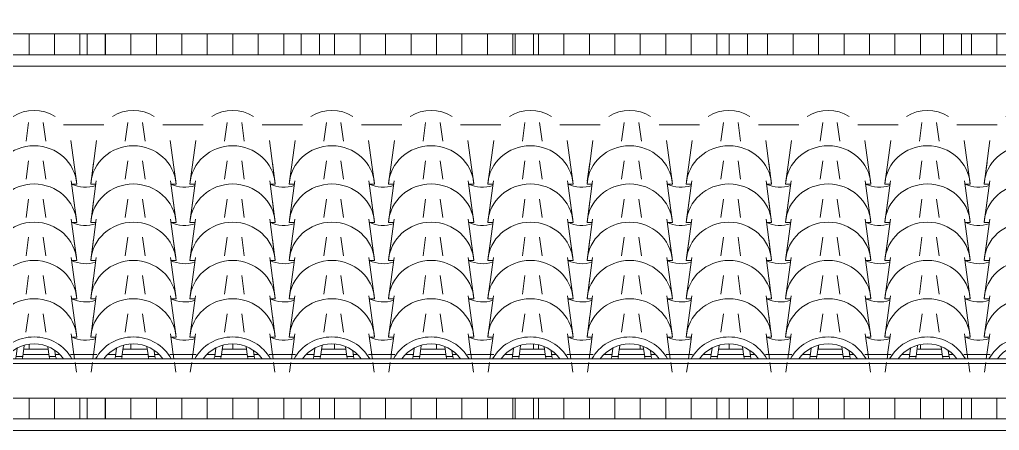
# Model space of a CAD drawing. Header units: millimetres. Extents: x -23833 to 62003, y -3000 to 6760.
# Drawn here: x 28336 to 31029, y 2575 to 3703 of the extents above; entities that cross this region are included whole.
import ezdxf

# ---------------------------------------------------------------- set-up
doc = ezdxf.new("R2010")
doc.units = ezdxf.units.MM
for name, color, linetype, lineweight in [('A-GLAZ-CURT', 52, 'Continuous', 9), ('A-GLAZ-CWMG', 51, 'Continuous', 9), ('A-ROOF', 132, 'Continuous', 9), ('A-ROOF-OTLN', 132, 'Continuous', 9), ('A-ROOF-PATT', 132, 'Continuous', 9)]:
    doc.layers.add(name, color=color, linetype=linetype, lineweight=lineweight)

# ---------------------------------------------------------------- blocks, each defined once
blk = doc.blocks.new('Rectangular Mullion - Ripa-3577161-FACHADA FRONTAL')
at = {"layer": 'A-GLAZ-CWMG'}
for p, q in [((-6597.6, 2797.3), (-6664.5, 2797.3)), ((-6324.7, 2797.3), (-6391.7, 2797.3)), ((-6051.9, 2797.3), (-6118.9, 2797.3)), ((-5779.1, 2797.3), (-5846.1, 2797.3)), ((-5506.3, 2797.3), (-5573.3, 2797.3)), ((-5233.5, 2797.3), (-5300.4, 2797.3)), ((-4960.6, 2797.3), (-5027.6, 2797.3)), ((-4687.8, 2797.3), (-4754.8, 2797.3)), ((-4415, 2797.3), (-4482, 2797.3)), ((-4142.2, 2797.3), (-4209.2, 2797.3))]:
    blk.add_line(p, q, dxfattribs=at)
blk = doc.blocks.new('Rectangular Mullion - Caibro-3577222-FACHADA FRONTAL')
at = {"layer": 'A-GLAZ-CWMG'}
for p, q in [((-7667, 2663.5), (-7667, 2606)), ((-7617, 2663.5), (-7667, 2663.5)), ((-7617, 2606), (-7617, 2663.5)), ((-7667, 2606), (-7617, 2606))]:
    blk.add_line(p, q, dxfattribs=at)
blk = doc.blocks.new('Rectangular Mullion - Caibro-V261-FACHADA FRONTAL')
at = {"layer": 'A-GLAZ-CWMG'}
for p, q in [((-5263.7, 2797.6), (-5263.7, 2811.2)), ((-5313.7, 2663.5), (-5313.7, 2606)), ((-5263.7, 2663.5), (-5313.7, 2663.5)), ((-5263.7, 2606), (-5263.7, 2663.5)), ((-5313.7, 2606), (-5263.7, 2606))]:
    blk.add_line(p, q, dxfattribs=at)
blk = doc.blocks.new('Rectangular Mullion - Caibro-V262-FACHADA FRONTAL')
at = {"layer": 'A-GLAZ-CWMG'}
for p, q in [((-4725.4, 2812.1), (-4725.4, 2797.6)), ((-4725.4, 2663.5), (-4725.4, 2606)), ((-4675.4, 2663.5), (-4725.4, 2663.5)), ((-4675.4, 2606), (-4675.4, 2663.5)), ((-4725.4, 2606), (-4675.4, 2606))]:
    blk.add_line(p, q, dxfattribs=at)
blk = doc.blocks.new('Rectangular Mullion - Caibro-3577406-FACHADA FRONTAL')
at = {"layer": 'A-GLAZ-CWMG'}
for p, q in [((-7667, 3663.5), (-7667, 3606)), ((-7617, 3663.5), (-7667, 3663.5)), ((-7617, 3606), (-7617, 3663.5)), ((-7667, 3606), (-7617, 3606))]:
    blk.add_line(p, q, dxfattribs=at)
blk = doc.blocks.new('Rectangular Mullion - Caibro-V285-FACHADA FRONTAL')
at = {"layer": 'A-GLAZ-CWMG'}
for p, q in [((-5263.7, 3806.8), (-5263.7, 3811.2)), ((-5313.7, 3663.5), (-5313.7, 3606)), ((-5263.7, 3663.5), (-5313.7, 3663.5)), ((-5263.7, 3606), (-5263.7, 3663.5)), ((-5313.7, 3606), (-5263.7, 3606))]:
    blk.add_line(p, q, dxfattribs=at)
blk = doc.blocks.new('Rectangular Mullion - Caibro-V286-FACHADA FRONTAL')
at = {"layer": 'A-GLAZ-CWMG'}
for p, q in [((-4725.4, 3812.1), (-4725.4, 3806.8)), ((-4725.4, 3663.5), (-4725.4, 3606)), ((-4675.4, 3663.5), (-4725.4, 3663.5)), ((-4675.4, 3606), (-4675.4, 3663.5)), ((-4725.4, 3606), (-4675.4, 3606))]:
    blk.add_line(p, q, dxfattribs=at)
blk = doc.blocks.new('COLONIAL BASE - COLONIAL BASE-3578828-FACHADA FRONTAL')
at = {"layer": 'A-GLAZ-CURT'}
for p, q in [((-7702.3, 2895), (-7695.2, 2844.2)), ((-7476.7, 2844.2), (-7469.5, 2895)), ((-7563.9, 2783.5), (-7556.3, 2839.6)), ((-7352.6, 2839.6), (-7345, 2783.5)), ((-7689.8, 2804.2), (-7686.1, 2777.3)), ((-7503.8, 2777.3), (-7500.9, 2800.8)), ((-7485.7, 2777.3), (-7481.5, 2808.1)), ((-7686.1, 2777.3), (-7668.1, 2777.3)), ((-7668.1, 2777.3), (-7670, 2793.5)), ((-7563.7, 2785), (-7565.7, 2770.8)), ((-7503.8, 2777.3), (-7485.7, 2777.3)), ((-7343.2, 2770.8), (-7345.2, 2785)), ((-7567, 2761.1), (-7570.8, 2734.2)), ((-7338, 2734.2), (-7341.8, 2761.1))]:
    blk.add_line(p, q, dxfattribs=at)
for centre, major_axis, start_param, end_param in [((-7454.4, 2718.8), (117.5, 0), 0.484254, 2.657338), ((-7454.4, 2718.8), (97.5, 0), 0.592752, 2.548841), ((-7585.9, 2799.1), (102.8, 0), 3.36491, 3.43477), ((-7585.9, 2799.1), (85.3, 0), 3.411763, 3.497793), ((-7585.9, 2799.1), (85.3, 0), 5.926985, 6.013015), ((-7585.9, 2799.1), (102.8, 0), 5.990008, 6.059868)]:
    blk.add_ellipse(centre, major_axis=major_axis, ratio=0.957826, start_param=start_param, end_param=end_param, dxfattribs=at)
blk = doc.blocks.new('COLONIAL BASE - COLONIAL BASE-V293-FACHADA FRONTAL')
at = {"layer": 'A-GLAZ-CURT'}
for p, q in [((-7156.7, 3000), (-7149.6, 2949.2)), ((-6931, 2949.2), (-6923.9, 3000)), ((-7026, 2831), (-7010.7, 2944.6)), ((-6806.9, 2944.6), (-6791.5, 2831)), ((-7018, 2890), (-7025.2, 2839.2)), ((-6792.4, 2839.2), (-6799.5, 2890)), ((-7011.8, 2831), (-7026, 2831)), ((-6791.5, 2831), (-6805.7, 2831))]:
    blk.add_line(p, q, dxfattribs=at)
for centre, major_axis, start_param, end_param in [((-6908.8, 2823.8), (117.5, 0), 0.063873, 3.077719), ((-7040.3, 2904.1), (85.3, 0), 4.243309, 5.049711)]:
    blk.add_ellipse(centre, major_axis=major_axis, ratio=0.957826, start_param=start_param, end_param=end_param, dxfattribs=at)
blk = doc.blocks.new('COLONIAL BASE - COLONIAL BASE-V294-FACHADA FRONTAL')
at = {"layer": 'A-GLAZ-CURT'}
for p, q in [((-5519.8, 3420), (-5512.6, 3369.2)), ((-5294.1, 3369.2), (-5287, 3420)), ((-5389.1, 3251), (-5372.9, 3371.1)), ((-5170.9, 3371.1), (-5154.6, 3251)), ((-5381.1, 3310), (-5388.3, 3259.2)), ((-5155.5, 3259.2), (-5162.6, 3310)), ((-5374.9, 3251), (-5389.1, 3251)), ((-5154.6, 3251), (-5168.8, 3251))]:
    blk.add_line(p, q, dxfattribs=at)
for centre, major_axis, start_param, end_param in [((-5271.9, 3355.1), (102.8, 0), 0.976784, 2.164808), ((-5271.9, 3243.8), (117.5, 0), 0.063873, 3.077719), ((-5403.4, 3324.1), (85.3, 0), 4.243309, 5.049711)]:
    blk.add_ellipse(centre, major_axis=major_axis, ratio=0.957826, start_param=start_param, end_param=end_param, dxfattribs=at)

msp = doc.modelspace()

# ---------------------------------------------------------------- hatches: boundary and pattern name
at = {"layer": 'A-ROOF-PATT'}
h = msp.add_hatch(dxfattribs=at)
h.set_pattern_fill('FP_43', color=256, style=0, pattern_type=2)
h.set_pattern_definition([(90, (35012.05, 1218.73), (-70, 4e-15), [])])
h.paths.add_polyline_path([(27398.846, 3606.037), (27933.334, 3606.037), (27933.334, 3663.61), (27395.001, 3663.507), (27395.001, 3606.037)])
h.paths.add_polyline_path([(31513.334, 3606.037), (32051.667, 3606.037), (32051.667, 3663.61), (31513.334, 3663.507), (31513.334, 3610.243)])
h.paths.add_polyline_path([(31454.404, 3606.037), (31463.334, 3606.037), (31463.334, 3663.61), (30925.001, 3663.507), (30925.001, 3606.037), (31409.342, 3606.037)])
h.paths.add_polyline_path([(37346.667, 3606.037), (37346.667, 3663.61), (36808.334, 3663.507), (36808.334, 3606.037), (37312.432, 3606.037)])
h.paths.add_polyline_path([(27218.599, 3606.037), (27345.001, 3606.037), (27345.001, 3663.61), (26806.667, 3663.507), (26806.667, 3606.037), (27038.352, 3606.037)])
h.paths.add_polyline_path([(27983.334, 3606.037), (28521.667, 3606.037), (28521.667, 3663.61), (27983.334, 3663.507), (27983.334, 3610.243)])
h.paths.add_polyline_path([(36758.334, 3606.037), (36758.334, 3663.61), (36220.001, 3663.507), (36220.001, 3606.037), (36726.629, 3606.037)])
h.paths.add_polyline_path([(36050.703, 3606.037), (36170.001, 3606.037), (36170.001, 3663.61), (35631.667, 3663.507), (35631.667, 3606.037), (35870.456, 3606.037)])
h.paths.add_polyline_path([(35509.962, 3606.037), (35581.667, 3606.037), (35581.667, 3663.61), (35043.334, 3663.507), (35043.334, 3606.037), (35329.715, 3606.037)])
h.paths.add_polyline_path([(28571.667, 3606.037), (29110.001, 3606.037), (29110.001, 3663.61), (28571.667, 3663.507), (28571.667, 3610.243)])
h.paths.add_polyline_path([(34993.334, 3606.037), (34993.334, 3663.61), (34455.001, 3663.507), (34455.001, 3606.037), (34969.221, 3606.037)])
h.paths.add_polyline_path([(32101.667, 3606.037), (32640.001, 3606.037), (32640.001, 3663.61), (32101.667, 3663.507), (32101.667, 3610.243)])
h.paths.add_polyline_path([(29160.001, 3606.037), (29698.334, 3606.037), (29698.334, 3663.61), (29160.001, 3663.507), (29160.001, 3610.243)])
h.paths.add_polyline_path([(34405.001, 3606.037), (34405.001, 3663.61), (33866.667, 3663.507), (33866.667, 3606.037), (34383.418, 3606.037)])
h.paths.add_polyline_path([(30875.001, 3606.037), (30875.001, 3663.61), (30336.667, 3663.507), (30336.667, 3606.037), (30868.601, 3606.037)])
h.paths.add_polyline_path([(33816.667, 3606.037), (33816.667, 3663.61), (33278.334, 3663.507), (33278.334, 3606.037), (33797.615, 3606.037)])
h.paths.add_polyline_path([(29748.334, 3606.037), (30286.667, 3606.037), (30286.667, 3663.61), (29748.334, 3663.507), (29748.334, 3610.243)])
h.paths.add_polyline_path([(33228.334, 3606.037), (33228.334, 3663.61), (32690.001, 3663.507), (32690.001, 3606.037), (33211.812, 3606.037)])
h.paths.add_polyline_path([(27315.534, 3806.761), (27308.722, 3809.291), (27284.802, 3812.158), (27260.778, 3809.279), (27257.678, 3808.115), (27258.033, 3806.761), (27314.004, 3806.761)])
h.paths.add_polyline_path([(26984.674, 3806.761), (27041.183, 3807.336), (27036.006, 3809.279), (27011.982, 3812.158), (26987.958, 3809.279), (26984.857, 3808.115)])
h = msp.add_hatch(dxfattribs=at)
h.set_pattern_fill('FP_44', color=256, style=0, pattern_type=2)
h.set_pattern_definition([(90, (35012.05, 741.67), (-70, 4e-15), [])])
h.paths.add_polyline_path([(33617.368, 2606.037), (33816.667, 2606.037), (33816.667, 2663.61), (33278.334, 2663.507), (33278.334, 2606.037), (33572.306, 2606.037)])
h.paths.add_polyline_path([(30925.001, 2606.037), (31463.334, 2606.037), (31463.334, 2663.61), (30925.001, 2663.507), (30925.001, 2635.065)])
h.paths.add_polyline_path([(37346.667, 2606.037), (37346.667, 2663.61), (36808.334, 2663.507), (36808.334, 2606.037), (37312.432, 2606.037)])
h.paths.add_polyline_path([(30875.001, 2606.037), (30875.001, 2663.61), (30336.667, 2663.507), (30336.667, 2606.037), (30868.601, 2606.037)])
h.paths.add_polyline_path([(26806.667, 2606.037), (27345.001, 2606.037), (27345.001, 2663.61), (26806.667, 2663.507)])
h.paths.add_polyline_path([(27395.001, 2606.037), (27933.334, 2606.037), (27933.334, 2663.61), (27395.001, 2663.507)])
h.paths.add_polyline_path([(35149.468, 2606.037), (35581.667, 2606.037), (35581.667, 2663.61), (35043.334, 2663.507), (35043.334, 2606.037), (35104.406, 2606.037)])
h.paths.add_polyline_path([(27983.334, 2606.037), (28521.667, 2606.037), (28521.667, 2663.61), (27983.334, 2663.507), (27983.334, 2635.065)])
h.paths.add_polyline_path([(33228.334, 2606.037), (33228.334, 2663.61), (32690.001, 2663.507), (32690.001, 2606.037), (33211.812, 2606.037)])
h.paths.add_polyline_path([(32626.009, 2606.037), (32640.001, 2606.037), (32640.001, 2663.61), (32101.667, 2663.507), (32101.667, 2606.037), (32535.886, 2606.037)])
h.paths.add_polyline_path([(36758.334, 2606.037), (36758.334, 2663.61), (36220.001, 2663.507), (36220.001, 2606.037), (36726.629, 2606.037)])
h.paths.add_polyline_path([(33866.667, 2606.037), (34405.001, 2606.037), (34405.001, 2663.61), (33866.667, 2663.507), (33866.667, 2635.065)])
h.paths.add_polyline_path([(28571.667, 2606.037), (29110.001, 2606.037), (29110.001, 2663.61), (28571.667, 2663.507), (28571.667, 2635.065)])
h.paths.add_polyline_path([(31513.334, 2606.037), (32051.667, 2606.037), (32051.667, 2663.61), (31513.334, 2663.507), (31513.334, 2635.065)])
h.paths.add_polyline_path([(35631.667, 2606.037), (36170.001, 2606.037), (36170.001, 2663.61), (35631.667, 2663.507), (35631.667, 2635.065)])
h.paths.add_polyline_path([(29160.001, 2606.037), (29698.334, 2606.037), (29698.334, 2663.61), (29160.001, 2663.507), (29160.001, 2635.065)])
h.paths.add_polyline_path([(34993.334, 2606.037), (34993.334, 2663.61), (34455.001, 2663.507), (34455.001, 2606.037), (34969.221, 2606.037)])
h.paths.add_polyline_path([(29748.334, 2606.037), (30286.667, 2606.037), (30286.667, 2663.61), (29748.334, 2663.507), (29748.334, 2635.065)])
h.paths.add_polyline_path([(32986.503, 2797.327), (33052.391, 2797.595), (33051.491, 2804.237), (33038.057, 2809.279), (33014.033, 2812.158), (32990.009, 2809.279), (32986.908, 2808.115), (32985.448, 2797.327)])
h.paths.add_polyline_path([(26983.396, 2797.327), (27050.339, 2797.595), (27049.44, 2804.237), (27036.006, 2809.279), (27011.982, 2812.158), (26987.958, 2809.279), (26984.857, 2808.115), (26983.433, 2797.595)])
h.paths.add_polyline_path([(37144.734, 2797.327), (37143.799, 2804.237), (37130.365, 2809.279), (37106.341, 2812.158), (37082.317, 2809.279), (37079.216, 2808.115), (37077.755, 2797.327), (37132.185, 2797.327)])
h.paths.add_polyline_path([(27256.217, 2797.327), (27323.16, 2797.595), (27322.26, 2804.237), (27308.722, 2809.291), (27284.802, 2812.158), (27260.778, 2809.279), (27257.678, 2808.115), (27256.253, 2797.595)])
h.paths.add_polyline_path([(27556.667, 2797.327), (27595.98, 2797.595), (27595.081, 2804.237), (27581.647, 2809.279), (27556.667, 2812.043), (27556.667, 2797.595)])
h.paths.add_polyline_path([(27801.858, 2797.327), (27868.801, 2797.595), (27867.901, 2804.237), (27854.468, 2809.279), (27830.443, 2812.158), (27804.401, 2808.521), (27803.319, 2808.115), (27801.894, 2797.595)])
h.paths.add_polyline_path([(33278.334, 2797.327), (33325.211, 2797.595), (33324.312, 2804.237), (33310.878, 2809.279), (33286.854, 2812.158), (33278.334, 2811.137), (33278.334, 2797.595)])
h.paths.add_polyline_path([(36871.914, 2797.327), (36870.978, 2804.237), (36857.545, 2809.279), (36833.52, 2812.158), (36808.334, 2808.842), (36808.334, 2797.327), (36861.815, 2797.327)])
h.paths.add_polyline_path([(36599.093, 2797.327), (36598.158, 2804.237), (36584.724, 2809.279), (36560.7, 2812.158), (36536.676, 2809.279), (36533.575, 2808.115), (36532.114, 2797.327), (36591.444, 2797.327)])
h.paths.add_polyline_path([(28074.679, 2797.327), (28141.621, 2797.595), (28140.722, 2804.237), (28127.288, 2809.279), (28103.264, 2812.158), (28079.24, 2809.279), (28076.139, 2808.115), (28074.715, 2797.595)])
h.paths.add_polyline_path([(28347.499, 2797.327), (28414.442, 2797.595), (28413.542, 2804.237), (28400.109, 2809.279), (28376.084, 2812.158), (28352.06, 2809.279), (28348.96, 2808.115), (28347.535, 2797.595)])
h.paths.add_polyline_path([(28620.32, 2797.327), (28687.262, 2797.595), (28686.363, 2804.237), (28672.929, 2809.279), (28648.905, 2812.158), (28624.881, 2809.279), (28621.78, 2808.115), (28620.356, 2797.595)])
h.paths.add_polyline_path([(32779.606, 2797.327), (32778.671, 2804.237), (32765.237, 2809.279), (32741.213, 2812.158), (32716.133, 2808.883), (32714.088, 2808.115), (32712.627, 2797.327), (32765.267, 2797.327)])
h.paths.add_polyline_path([(36326.273, 2797.327), (36325.337, 2804.237), (36311.903, 2809.279), (36287.879, 2812.158), (36263.855, 2809.279), (36260.755, 2808.115), (36259.294, 2797.327), (36321.073, 2797.327)])
h.paths.add_polyline_path([(36053.452, 2797.327), (36052.517, 2804.237), (36039.083, 2809.279), (36015.059, 2812.158), (35991.035, 2809.279), (35987.934, 2808.115), (35986.473, 2797.327), (36050.703, 2797.327)])
h.paths.add_polyline_path([(28893.14, 2797.327), (28960.083, 2797.595), (28959.183, 2804.237), (28945.75, 2809.279), (28921.725, 2812.158), (28897.701, 2809.279), (28894.601, 2808.115), (28893.176, 2797.595)])
h.paths.add_polyline_path([(29165.961, 2797.327), (29232.903, 2797.595), (29232.004, 2804.237), (29218.57, 2809.279), (29194.546, 2812.158), (29170.522, 2809.279), (29167.421, 2808.115), (29165.997, 2797.595)])
h.paths.add_polyline_path([(32506.786, 2797.327), (32505.85, 2804.237), (32490.824, 2809.469), (32468.392, 2812.158), (32444.368, 2809.279), (32441.267, 2808.115), (32439.807, 2797.327), (32492.446, 2797.327)])
h.paths.add_polyline_path([(35780.632, 2797.327), (35779.696, 2804.237), (35766.262, 2809.279), (35742.238, 2812.158), (35718.214, 2809.279), (35715.114, 2808.115), (35713.653, 2797.327), (35780.332, 2797.327)])
h.paths.add_polyline_path([(29438.781, 2797.327), (29505.724, 2797.595), (29504.824, 2804.237), (29491.391, 2809.279), (29467.366, 2812.158), (29443.342, 2809.279), (29440.242, 2808.115), (29438.817, 2797.595)])
h.paths.add_polyline_path([(33531.089, 2797.327), (33598.032, 2797.595), (33597.132, 2804.237), (33583.698, 2809.279), (33559.674, 2812.158), (33535.65, 2809.279), (33532.55, 2808.115), (33531.125, 2797.595)])
h.paths.add_polyline_path([(29748.334, 2797.327), (29778.544, 2797.595), (29777.645, 2804.237), (29764.211, 2809.279), (29748.334, 2811.182), (29748.334, 2797.595)])
h.paths.add_polyline_path([(29984.422, 2797.327), (30051.365, 2797.595), (30050.466, 2804.237), (30037.032, 2809.279), (30012.427, 2812.089), (29988.983, 2809.279), (29985.883, 2808.115), (29984.458, 2797.595)])
h.paths.add_polyline_path([(32233.965, 2797.327), (32233.03, 2804.237), (32219.596, 2809.279), (32195.572, 2812.158), (32171.547, 2809.279), (32168.447, 2808.115), (32166.986, 2797.327), (32219.626, 2797.327)])
h.paths.add_polyline_path([(35507.811, 2797.327), (35506.876, 2804.237), (35493.442, 2809.279), (35469.418, 2812.158), (35445.394, 2809.279), (35442.293, 2808.115), (35440.832, 2797.327), (35493.472, 2797.327)])
h.paths.add_polyline_path([(33803.909, 2797.327), (33816.667, 2797.595), (33816.667, 2810.261), (33808.47, 2809.279), (33805.37, 2808.115), (33803.945, 2797.595)])
h.paths.add_polyline_path([(35234.991, 2797.327), (35234.055, 2804.237), (35220.621, 2809.279), (35194.53, 2811.91), (35172.573, 2809.279), (35169.473, 2808.115), (35168.012, 2797.327), (35220.651, 2797.327)])
h.paths.add_polyline_path([(30257.243, 2797.327), (30286.667, 2797.595), (30286.667, 2812.057), (30285.828, 2812.158), (30261.804, 2809.279), (30258.703, 2808.115), (30257.279, 2797.595)])
h.paths.add_polyline_path([(30530.063, 2797.327), (30597.006, 2797.595), (30596.107, 2804.237), (30582.673, 2809.279), (30558.649, 2812.158), (30534.624, 2809.279), (30531.524, 2808.115), (30530.099, 2797.595)])
h.paths.add_polyline_path([(30802.884, 2797.327), (30869.826, 2797.595), (30868.601, 2804.359), (30855.493, 2809.279), (30831.469, 2812.158), (30807.445, 2809.279), (30804.344, 2808.115), (30802.92, 2797.595)])
h.paths.add_polyline_path([(34962.17, 2797.327), (34961.235, 2804.237), (34947.801, 2809.279), (34923.777, 2812.158), (34899.753, 2809.279), (34896.652, 2808.115), (34895.191, 2797.327), (34947.831, 2797.327)])
h.paths.add_polyline_path([(34689.35, 2797.327), (34688.414, 2804.237), (34674.98, 2809.279), (34650.956, 2812.158), (34626.932, 2809.279), (34623.832, 2808.115), (34622.371, 2797.327), (34675.01, 2797.327)])
h.paths.add_polyline_path([(31961.145, 2797.327), (31960.209, 2804.237), (31946.775, 2809.279), (31922.751, 2812.158), (31898.727, 2809.279), (31895.626, 2808.115), (31894.166, 2797.327), (31946.805, 2797.327)])
h.paths.add_polyline_path([(31348.525, 2797.327), (31415.467, 2797.595), (31414.568, 2804.237), (31401.134, 2809.279), (31377.11, 2812.158), (31353.086, 2809.279), (31349.985, 2808.115), (31348.561, 2797.595)])
h.paths.add_polyline_path([(34143.709, 2797.327), (34142.773, 2804.237), (34129.339, 2809.279), (34105.315, 2812.158), (34081.291, 2809.279), (34078.191, 2808.115), (34076.73, 2797.327), (34129.369, 2797.327)])
h.paths.add_polyline_path([(33870.888, 2797.327), (33869.953, 2804.237), (33866.667, 2805.47), (33866.667, 2797.327)])
h.paths.add_polyline_path([(31621.345, 2797.327), (31688.288, 2797.595), (31687.389, 2804.237), (31673.955, 2809.279), (31649.931, 2812.158), (31625.906, 2809.279), (31622.806, 2808.115), (31621.381, 2797.595)])

# ---------------------------------------------------------------- linework, layer by layer
at = {"layer": 'A-ROOF'}
for p, q in [((26756.667, 3606.037), (37396.667, 3606.037)), ((37396.667, 3574.716), (26756.667, 3574.716)), ((26756.667, 2606.037), (37396.667, 2606.037)), ((37396.667, 2574.716), (26756.667, 2574.716))]:
    msp.add_line(p, q, dxfattribs=at)
at = {"layer": 'A-ROOF-OTLN'}
for p, q in [((37396.667, 3663.61), (26756.667, 3663.61)), ((28457.027, 3413.522), (28567.963, 3413.522)), ((28729.847, 3413.522), (28840.822, 3413.522)), ((29002.668, 3413.522), (29113.604, 3413.522)), ((29275.488, 3413.522), (29386.424, 3413.522)), ((29548.309, 3413.522), (29659.245, 3413.522)), ((29821.129, 3413.522), (29932.065, 3413.522)), ((30093.95, 3413.522), (30204.886, 3413.522)), ((30366.77, 3413.522), (30477.706, 3413.522)), ((30639.591, 3413.522), (30750.527, 3413.522)), ((30912.411, 3413.522), (31023.347, 3413.522)), ((28416.347, 2783.522), (28345.63, 2783.522)), ((28445.639, 2783.522), (28435.266, 2783.522)), ((28548.729, 2783.522), (28476.276, 2783.522)), ((28599.622, 2783.522), (28579.35, 2783.522)), ((28689.168, 2783.522), (28618.45, 2783.522)), ((28718.459, 2783.522), (28708.015, 2783.522)), ((28821.549, 2783.522), (28749.097, 2783.522)), ((28872.443, 2783.522), (28852.171, 2783.522)), ((28961.988, 2783.522), (28891.271, 2783.522)), ((28991.28, 2783.522), (28980.835, 2783.522)), ((29094.37, 2783.522), (29021.917, 2783.522)), ((29145.263, 2783.522), (29124.991, 2783.522)), ((29234.809, 2783.522), (29164.091, 2783.522)), ((29264.1, 2783.522), (29253.656, 2783.522)), ((29367.19, 2783.522), (29294.738, 2783.522)), ((29418.084, 2783.522), (29397.812, 2783.522)), ((29507.629, 2783.522), (29436.912, 2783.522)), ((29536.921, 2783.522), (29526.476, 2783.522)), ((29640.011, 2783.522), (29567.558, 2783.522)), ((29690.904, 2783.522), (29670.633, 2783.522)), ((29780.45, 2783.522), (29709.732, 2783.522)), ((29809.741, 2783.522), (29799.297, 2783.522)), ((29912.831, 2783.522), (29840.379, 2783.522)), ((29963.725, 2783.522), (29943.453, 2783.522)), ((30053.27, 2783.522), (29982.553, 2783.522)), ((30082.562, 2783.522), (30072.117, 2783.522)), ((30185.652, 2783.522), (30113.199, 2783.522)), ((30236.545, 2783.522), (30216.274, 2783.522)), ((30326.091, 2783.522), (30255.373, 2783.522)), ((30355.382, 2783.522), (30344.938, 2783.522)), ((30458.472, 2783.522), (30386.02, 2783.522)), ((30509.366, 2783.522), (30489.094, 2783.522)), ((30598.911, 2783.522), (30528.194, 2783.522)), ((30628.203, 2783.522), (30617.758, 2783.522)), ((30731.293, 2783.522), (30658.84, 2783.522)), ((30782.186, 2783.522), (30761.915, 2783.522)), ((30871.732, 2783.522), (30801.014, 2783.522)), ((30901.023, 2783.522), (30890.579, 2783.522)), ((31003.786, 2783.522), (30931.661, 2783.522)), ((37396.667, 2770.822), (26756.667, 2770.822)), ((37396.667, 2758.122), (26756.667, 2758.122)), ((37396.667, 2663.61), (26756.667, 2663.61))]:
    msp.add_line(p, q, dxfattribs=at)

# ---------------------------------------------------------------- block references
at = {"layer": 'A-GLAZ-CURT'}
for name, p in [('COLONIAL BASE - COLONIAL BASE-V294-FACHADA FRONTAL', (33647.945, 0)), ('COLONIAL BASE - COLONIAL BASE-V294-FACHADA FRONTAL', (33920.765, 0)), ('COLONIAL BASE - COLONIAL BASE-V294-FACHADA FRONTAL', (34193.586, 0)), ('COLONIAL BASE - COLONIAL BASE-V294-FACHADA FRONTAL', (34466.406, 0)), ('COLONIAL BASE - COLONIAL BASE-V294-FACHADA FRONTAL', (34739.227, 0)), ('COLONIAL BASE - COLONIAL BASE-V294-FACHADA FRONTAL', (35012.047, 0)), ('COLONIAL BASE - COLONIAL BASE-V294-FACHADA FRONTAL', (35284.868, 0)), ('COLONIAL BASE - COLONIAL BASE-V294-FACHADA FRONTAL', (35557.688, 0)), ('COLONIAL BASE - COLONIAL BASE-V294-FACHADA FRONTAL', (35830.509, 0)), ('COLONIAL BASE - COLONIAL BASE-V294-FACHADA FRONTAL', (36103.329, 0)), ('COLONIAL BASE - COLONIAL BASE-V294-FACHADA FRONTAL', (36376.15, 0)), ('COLONIAL BASE - COLONIAL BASE-V293-FACHADA FRONTAL', (35284.868, 315)), ('COLONIAL BASE - COLONIAL BASE-V293-FACHADA FRONTAL', (35557.688, 315)), ('COLONIAL BASE - COLONIAL BASE-V293-FACHADA FRONTAL', (35830.509, 315)), ('COLONIAL BASE - COLONIAL BASE-V293-FACHADA FRONTAL', (36103.329, 315)), ('COLONIAL BASE - COLONIAL BASE-V293-FACHADA FRONTAL', (36376.15, 315)), ('COLONIAL BASE - COLONIAL BASE-V293-FACHADA FRONTAL', (36648.97, 315)), ('COLONIAL BASE - COLONIAL BASE-V293-FACHADA FRONTAL', (36921.791, 315)), ('COLONIAL BASE - COLONIAL BASE-V293-FACHADA FRONTAL', (37194.611, 315)), ('COLONIAL BASE - COLONIAL BASE-V293-FACHADA FRONTAL', (37467.432, 315)), ('COLONIAL BASE - COLONIAL BASE-V293-FACHADA FRONTAL', (37740.252, 315)), ('COLONIAL BASE - COLONIAL BASE-V293-FACHADA FRONTAL', (38013.073, 315)), ('COLONIAL BASE - COLONIAL BASE-V293-FACHADA FRONTAL', (35284.868, 210)), ('COLONIAL BASE - COLONIAL BASE-V293-FACHADA FRONTAL', (35557.688, 210)), ('COLONIAL BASE - COLONIAL BASE-V293-FACHADA FRONTAL', (35830.509, 210)), ('COLONIAL BASE - COLONIAL BASE-V293-FACHADA FRONTAL', (36103.329, 210)), ('COLONIAL BASE - COLONIAL BASE-V293-FACHADA FRONTAL', (36376.15, 210)), ('COLONIAL BASE - COLONIAL BASE-V293-FACHADA FRONTAL', (36648.97, 210)), ('COLONIAL BASE - COLONIAL BASE-V293-FACHADA FRONTAL', (36921.791, 210)), ('COLONIAL BASE - COLONIAL BASE-V293-FACHADA FRONTAL', (37194.611, 210)), ('COLONIAL BASE - COLONIAL BASE-V293-FACHADA FRONTAL', (37467.432, 210)), ('COLONIAL BASE - COLONIAL BASE-V293-FACHADA FRONTAL', (37740.252, 210)), ('COLONIAL BASE - COLONIAL BASE-V293-FACHADA FRONTAL', (38013.073, 210)), ('COLONIAL BASE - COLONIAL BASE-V293-FACHADA FRONTAL', (35284.868, 105)), ('COLONIAL BASE - COLONIAL BASE-V293-FACHADA FRONTAL', (35557.688, 105)), ('COLONIAL BASE - COLONIAL BASE-V293-FACHADA FRONTAL', (35830.509, 105)), ('COLONIAL BASE - COLONIAL BASE-V293-FACHADA FRONTAL', (36103.329, 105)), ('COLONIAL BASE - COLONIAL BASE-V293-FACHADA FRONTAL', (36376.15, 105)), ('COLONIAL BASE - COLONIAL BASE-V293-FACHADA FRONTAL', (36648.97, 105)), ('COLONIAL BASE - COLONIAL BASE-V293-FACHADA FRONTAL', (36921.791, 105)), ('COLONIAL BASE - COLONIAL BASE-V293-FACHADA FRONTAL', (37194.611, 105)), ('COLONIAL BASE - COLONIAL BASE-V293-FACHADA FRONTAL', (37467.432, 105)), ('COLONIAL BASE - COLONIAL BASE-V293-FACHADA FRONTAL', (37740.252, 105)), ('COLONIAL BASE - COLONIAL BASE-V293-FACHADA FRONTAL', (38013.073, 105)), ('COLONIAL BASE - COLONIAL BASE-V293-FACHADA FRONTAL', (35284.868, 0)), ('COLONIAL BASE - COLONIAL BASE-V293-FACHADA FRONTAL', (35557.688, 0)), ('COLONIAL BASE - COLONIAL BASE-V293-FACHADA FRONTAL', (35830.509, 0)), ('COLONIAL BASE - COLONIAL BASE-V293-FACHADA FRONTAL', (36103.329, 0)), ('COLONIAL BASE - COLONIAL BASE-V293-FACHADA FRONTAL', (36376.15, 0)), ('COLONIAL BASE - COLONIAL BASE-V293-FACHADA FRONTAL', (36648.97, 0)), ('COLONIAL BASE - COLONIAL BASE-V293-FACHADA FRONTAL', (36921.791, 0)), ('COLONIAL BASE - COLONIAL BASE-V293-FACHADA FRONTAL', (37194.611, 0)), ('COLONIAL BASE - COLONIAL BASE-V293-FACHADA FRONTAL', (37467.432, 0)), ('COLONIAL BASE - COLONIAL BASE-V293-FACHADA FRONTAL', (37740.252, 0)), ('COLONIAL BASE - COLONIAL BASE-V293-FACHADA FRONTAL', (38013.073, 0)), ('COLONIAL BASE - COLONIAL BASE-3578828-FACHADA FRONTAL', (35830.509, 0)), ('COLONIAL BASE - COLONIAL BASE-3578828-FACHADA FRONTAL', (36103.329, 0)), ('COLONIAL BASE - COLONIAL BASE-3578828-FACHADA FRONTAL', (36376.15, 0)), ('COLONIAL BASE - COLONIAL BASE-3578828-FACHADA FRONTAL', (36648.97, 0)), ('COLONIAL BASE - COLONIAL BASE-3578828-FACHADA FRONTAL', (36921.791, 0)), ('COLONIAL BASE - COLONIAL BASE-3578828-FACHADA FRONTAL', (37194.611, 0)), ('COLONIAL BASE - COLONIAL BASE-3578828-FACHADA FRONTAL', (37467.432, 0)), ('COLONIAL BASE - COLONIAL BASE-3578828-FACHADA FRONTAL', (37740.252, 0)), ('COLONIAL BASE - COLONIAL BASE-3578828-FACHADA FRONTAL', (38013.073, 0)), ('COLONIAL BASE - COLONIAL BASE-3578828-FACHADA FRONTAL', (38285.893, 0)), ('COLONIAL BASE - COLONIAL BASE-3578828-FACHADA FRONTAL', (38558.714, 0))]:
    msp.add_blockref(name, p, dxfattribs=at)
at = {"layer": 'A-GLAZ-CWMG'}
for name, p in [('Rectangular Mullion - Caibro-V285-FACHADA FRONTAL', (35012.047, 0)), ('Rectangular Mullion - Caibro-V286-FACHADA FRONTAL', (35012.047, 0)), ('Rectangular Mullion - Caibro-3577406-FACHADA FRONTAL', (36188.714, 0)), ('Rectangular Mullion - Caibro-3577406-FACHADA FRONTAL', (36777.047, 0)), ('Rectangular Mullion - Caibro-3577406-FACHADA FRONTAL', (38542.047, 0)), ('Rectangular Mullion - Caibro-V261-FACHADA FRONTAL', (35012.047, 0)), ('Rectangular Mullion - Caibro-V262-FACHADA FRONTAL', (35012.047, 0)), ('Rectangular Mullion - Ripa-3577161-FACHADA FRONTAL', (35012.047, 0)), ('Rectangular Mullion - Caibro-3577222-FACHADA FRONTAL', (36188.714, 0)), ('Rectangular Mullion - Caibro-3577222-FACHADA FRONTAL', (36777.047, 0)), ('Rectangular Mullion - Caibro-3577222-FACHADA FRONTAL', (38542.047, 0))]:
    msp.add_blockref(name, p, dxfattribs=at)

doc.saveas('drawing.dxf')
